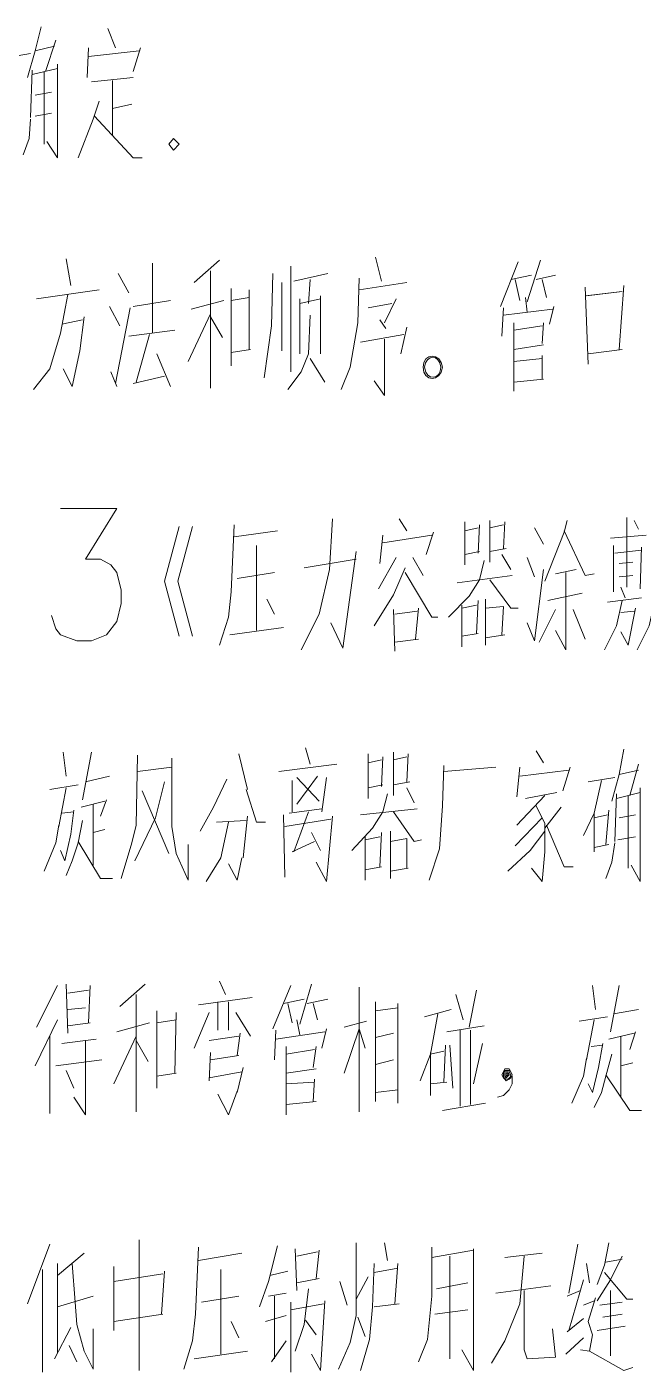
# Model space of a CAD drawing. Header units: millimetres. Extents: x 0 to 1648, y 27 to 2331.
# Drawn here: x 1111.2 to 1185.8, y 1693 to 1855.9 of the extents above; entities that cross this region are included whole.
import ezdxf

# ---------------------------------------------------------------- set-up
doc = ezdxf.new("R2010")
doc.units = ezdxf.units.MM
doc.layers.add('1', color=7, linetype='Continuous')

msp = doc.modelspace()

# ---------------------------------------------------------------- linework, layer by layer
at = {"layer": '1', "color": 0, "lineweight": 5}
for points in [[(1112.94, 1855.851732), (1112.22, 1852.971732), (1111.32, 1849.731732)], [(1121.04, 1855.671732), (1121.94, 1853.331732)], [(1114.74, 1854.231732), (1113.48, 1850.451732)], [(1111.68, 1852.611732), (1108.44, 1852.071732)], [(1112.22, 1852.971732), (1114.56, 1853.511732)], [(1118.7, 1853.331732), (1118.52, 1849.731732)], [(1118.7, 1852.251732), (1124.82, 1852.971732)], [(1125, 1853.331732), (1124.1, 1850.451732)], [(1111.86, 1850.631732), (1111.68, 1844.871732)], [(1111.86, 1850.091732), (1114.92, 1850.811732)], [(1114.92, 1851.351732), (1114.92, 1840.011732), (1113.66, 1841.991732)], [(1113.3, 1850.451732), (1113.3, 1841.631732)], [(1119.06, 1849.191732), (1124.1, 1849.731732)], [(1121.58, 1849.371732), (1121.58, 1842.711732)], [(1114.2, 1847.931732), (1112.22, 1847.571732)], [(1119.96, 1846.851732), (1119.24, 1844.691732), (1117.44, 1840.011732)], [(1121.58, 1845.951732), (1123.92, 1846.491732)], [(1111.68, 1844.691732), (1111.5, 1842.351732), (1110.78, 1840.371732)], [(1112.22, 1845.051732), (1114.2, 1845.411732)], [(1119.42, 1845.051732), (1124.1, 1840.011732), (1125.18, 1840.011732)], [(1128.96, 1842.351732), (1128.42, 1841.631732), (1128.96, 1840.911732), (1129.68, 1841.631732), (1128.96, 1842.351732)], [(1116, 1827.771732), (1116.54, 1824.531732)], [(1153.44, 1827.951732), (1154.16, 1825.071732)], [(1126.44, 1818.771732), (1126.44, 1827.231732)], [(1131.48, 1824.891732), (1134.54, 1827.591732)], [(1133.46, 1826.331732), (1133.46, 1812.111732)], [(1143.18, 1814.091732), (1143.18, 1826.871732)], [(1170.72, 1827.411732), (1168.56, 1822.011732)], [(1173.42, 1827.591732), (1171.8, 1822.551732)], [(1122.3, 1825.971732), (1123.56, 1823.631732)], [(1141.02, 1825.971732), (1140.84, 1819.671732), (1139.94, 1813.371732)], [(1142.1, 1824.891732), (1142.1, 1816.611732)], [(1143.54, 1825.071732), (1147.68, 1825.971732)], [(1145.52, 1825.251732), (1145.34, 1822.371732)], [(1151.46, 1825.431732), (1151.28, 1820.031732), (1150.38, 1814.631732), (1149.3, 1811.931732)], [(1151.46, 1823.991732), (1157.22, 1824.891732)], [(1169.82, 1825.251732), (1172.34, 1825.791732)], [(1170.9, 1822.731732), (1170.36, 1825.251732)], [(1172.88, 1825.251732), (1175.22, 1825.791732)], [(1173.6, 1825.251732), (1174.14, 1823.091732)], [(1182.96, 1816.791732), (1183.5, 1824.531732)], [(1116.18, 1823.451732), (1115.28, 1818.771732), (1114.02, 1814.451732), (1112.04, 1811.931732)], [(1112.4, 1822.911732), (1119.96, 1823.991732)], [(1135.98, 1824.171732), (1135.98, 1814.811732)], [(1138.14, 1823.091732), (1135.98, 1822.731732)], [(1138.14, 1816.791732), (1138.14, 1823.991732)], [(1144.26, 1822.911732), (1144.26, 1816.251732)], [(1144.26, 1822.371732), (1146.78, 1822.911732)], [(1146.78, 1823.271732), (1146.78, 1816.251732)], [(1155.96, 1822.911732), (1154.52, 1820.031732)], [(1171.62, 1823.091732), (1171.8, 1821.291732)], [(1178.82, 1824.351732), (1179.18, 1814.991732)], [(1178.82, 1823.271732), (1183.32, 1823.811732)], [(1179, 1823.271732), (1183.32, 1823.811732)], [(1121.22, 1822.011732), (1122.48, 1819.671732)], [(1121.94, 1812.651732), (1123.74, 1821.831732)], [(1124.1, 1822.011732), (1128.6, 1822.731732)], [(1135.08, 1822.731732), (1131.12, 1821.651732)], [(1155.42, 1822.371732), (1152.54, 1821.831732)], [(1168.92, 1821.831732), (1168.74, 1818.411732)], [(1168.92, 1820.931732), (1174.86, 1821.651732)], [(1175.04, 1822.011732), (1174.5, 1819.851732)], [(1115.46, 1819.851732), (1117.98, 1820.391732)], [(1118.16, 1820.751732), (1117.62, 1816.611732), (1116.72, 1812.291732), (1115.64, 1814.451732)], [(1130.76, 1815.351732), (1133.46, 1821.111732)], [(1133.46, 1820.751732), (1134.9, 1818.231732)], [(1145.52, 1820.931732), (1145.34, 1816.251732), (1144.44, 1814.091732), (1142.82, 1811.931732)], [(1153.98, 1820.391732), (1154.7, 1819.311732)], [(1170.18, 1820.031732), (1170.18, 1811.751732)], [(1170.18, 1819.131732), (1173.6, 1819.671732)], [(1173.78, 1820.031732), (1173.6, 1817.511732)], [(1123.56, 1818.411732), (1129.14, 1819.131732)], [(1124.46, 1812.831732), (1126.08, 1818.591732)], [(1151.64, 1817.691732), (1156.86, 1818.591732)], [(1154.52, 1818.051732), (1154.52, 1811.211732), (1153.26, 1813.011732)], [(1157.22, 1819.491732), (1156.5, 1816.251732)], [(1135.98, 1816.431732), (1138.32, 1816.791732)], [(1170.18, 1816.791732), (1173.78, 1817.331732)], [(1179.18, 1816.251732), (1183.32, 1816.791732)], [(1126.98, 1816.251732), (1128.6, 1812.291732)], [(1145.52, 1815.711732), (1147.32, 1812.831732)], [(1173.6, 1815.711732), (1170.18, 1815.351732)], [(1173.6, 1816.071732), (1173.6, 1813.191732)], [(1121.4, 1814.091732), (1122.12, 1812.291732)], [(1124.1, 1812.651732), (1127.88, 1813.551732)], [(1173.78, 1813.191732), (1170.18, 1812.831732)], [(1115.28, 1797.531732), (1122.12, 1797.531732), (1118.34, 1791.411732), (1120.14, 1791.411732), (1121.4, 1790.691732), (1122.12, 1789.791732), (1122.66, 1787.631732), (1122.66, 1786.011732), (1122.12, 1783.851732), (1120.86, 1782.231732), (1119.06, 1781.511732), (1117.26, 1781.511732), (1115.28, 1782.231732), (1114.74, 1782.951732), (1114.2, 1784.571732)], [(1129.68, 1782.051732), (1127.88, 1788.711732), (1129.68, 1795.371732)], [(1131.3, 1782.051732), (1129.5, 1788.711732), (1131.3, 1795.371732)], [(1136.34, 1795.551732), (1135.98, 1787.451732), (1135.62, 1784.391732), (1134.54, 1780.971732)], [(1148.22, 1796.271732), (1147.86, 1790.151732), (1146.6, 1784.751732), (1144.44, 1780.431732)], [(1156.32, 1796.271732), (1157.22, 1794.831732)], [(1164.24, 1795.911732), (1164.24, 1790.691732)], [(1164.24, 1794.831732), (1165.86, 1795.191732)], [(1166.04, 1795.551732), (1165.86, 1792.131732)], [(1167.3, 1791.051732), (1167.3, 1796.091732)], [(1167.3, 1795.191732), (1168.92, 1795.551732)], [(1169.1, 1795.911732), (1168.92, 1792.671732)], [(1172.7, 1795.191732), (1173.78, 1793.211732)], [(1176.66, 1796.091732), (1176.3, 1794.651732), (1173.96, 1788.711732)], [(1183.86, 1796.451732), (1183.86, 1787.991732)], [(1184.76, 1796.091732), (1185.3, 1795.011732)], [(1136.34, 1794.111732), (1141.56, 1794.831732)], [(1154.34, 1794.291732), (1153.98, 1790.871732)], [(1154.34, 1793.391732), (1160.28, 1794.291732)], [(1160.46, 1794.651732), (1159.56, 1791.951732)], [(1179.9, 1789.611732), (1178.82, 1789.431732), (1176.3, 1794.831732)], [(1181.88, 1793.931732), (1186.2, 1794.291732)], [(1139.04, 1782.771732), (1139.04, 1793.031732)], [(1151.1, 1792.311732), (1149.48, 1780.611732), (1148.04, 1783.671732)], [(1166.04, 1792.311732), (1164.24, 1791.951732)], [(1167.3, 1792.311732), (1169.28, 1792.671732)], [(1168.74, 1791.951732), (1169.82, 1790.151732)], [(1182.24, 1793.031732), (1182.24, 1787.451732)], [(1182.42, 1792.131732), (1185.66, 1792.491732)], [(1185.66, 1792.851732), (1185.48, 1787.811732)], [(1144.8, 1790.331732), (1151.1, 1791.411732)], [(1157.04, 1790.331732), (1155.6, 1787.091732), (1153.26, 1783.311732)], [(1155.96, 1791.591732), (1153.8, 1787.811732)], [(1157.94, 1791.591732), (1159.2, 1789.431732)], [(1166.58, 1791.231732), (1166.04, 1788.891732), (1164.78, 1786.911732), (1162.26, 1784.391732)], [(1171.8, 1791.591732), (1172.7, 1789.251732)], [(1182.96, 1790.871732), (1184.58, 1791.051732)], [(1188, 1791.411732), (1187.28, 1786.371732), (1186.56, 1783.311732), (1185.12, 1780.431732)], [(1136.7, 1789.071732), (1141.2, 1789.791732)], [(1157.04, 1789.791732), (1160.28, 1784.391732), (1161, 1784.391732)], [(1163.34, 1788.531732), (1170, 1789.431732)], [(1167.3, 1788.891732), (1169.82, 1785.471732), (1170.72, 1785.471732)], [(1173.78, 1790.151732), (1172.7, 1781.511732), (1171.8, 1783.671732)], [(1177.74, 1790.151732), (1175.22, 1789.611732)], [(1176.48, 1789.791732), (1176.48, 1780.431732), (1175.22, 1782.771732)], [(1182.96, 1789.251732), (1184.58, 1789.431732)], [(1174.32, 1786.371732), (1178.46, 1787.271732)], [(1183.14, 1787.991732), (1183.68, 1786.731732)], [(1140.3, 1786.551732), (1141.2, 1784.751732)], [(1158.66, 1785.471732), (1158.3, 1781.691732)], [(1163.88, 1785.471732), (1165.68, 1785.831732)], [(1163.88, 1785.831732), (1163.88, 1780.791732)], [(1165.86, 1786.371732), (1165.68, 1782.411732)], [(1166.76, 1780.971732), (1166.76, 1786.551732)], [(1168.74, 1782.231732), (1168.92, 1785.651732), (1166.76, 1785.471732)], [(1183.32, 1786.371732), (1182.6, 1783.311732), (1181.16, 1780.431732)], [(1181.52, 1786.191732), (1185.66, 1786.731732)], [(1184.94, 1785.471732), (1184.04, 1780.971732), (1183.14, 1782.591732)], [(1155.6, 1785.291732), (1155.78, 1780.251732)], [(1155.78, 1784.751732), (1158.48, 1785.111732)], [(1173.24, 1781.331732), (1175.22, 1785.291732)], [(1177.38, 1785.291732), (1178.82, 1781.691732)], [(1183.14, 1784.931732), (1184.76, 1785.111732)], [(1135.8, 1782.231732), (1142.28, 1783.131732)], [(1163.88, 1782.051732), (1165.86, 1782.411732)], [(1166.76, 1781.871732), (1169.1, 1782.231732)], [(1158.66, 1781.691732), (1155.78, 1781.331732)], [(1115.64, 1768.011732), (1116, 1765.131732)], [(1119.06, 1768.011732), (1117.98, 1762.251732)], [(1124.64, 1767.651732), (1124.46, 1759.191732), (1123.92, 1757.031732), (1122.66, 1752.711732)], [(1136.88, 1767.831732), (1137.96, 1763.511732)], [(1144.98, 1768.551732), (1145.52, 1766.571732)], [(1152.54, 1767.831732), (1152.54, 1762.431732)], [(1154.34, 1767.471732), (1154.16, 1763.871732)], [(1155.6, 1762.791732), (1155.6, 1768.011732)], [(1155.6, 1767.111732), (1157.22, 1767.471732)], [(1157.4, 1767.831732), (1157.22, 1764.411732)], [(1172.88, 1768.191732), (1173.78, 1766.751732)], [(1183.5, 1768.371732), (1182.96, 1765.311732), (1182.06, 1762.071732)], [(1124.64, 1765.671732), (1128.78, 1766.211732)], [(1128.78, 1767.291732), (1128.78, 1759.011732), (1129.32, 1755.771732), (1130.76, 1752.531732), (1130.76, 1756.851732)], [(1141.74, 1765.671732), (1148.76, 1766.571732)], [(1152.54, 1766.751732), (1154.16, 1767.111732)], [(1161.72, 1766.391732), (1161.54, 1761.531732), (1161.18, 1756.311732), (1159.92, 1752.531732)], [(1161.72, 1765.671732), (1168.02, 1766.211732)], [(1170.9, 1766.211732), (1170.54, 1762.611732)], [(1170.9, 1765.131732), (1176.84, 1765.851732)], [(1177.02, 1766.211732), (1176.12, 1763.331732)], [(1182.96, 1765.311732), (1185.3, 1765.851732)], [(1185.3, 1766.571732), (1184.22, 1762.791732)], [(1118.34, 1764.411732), (1121.22, 1765.131732)], [(1124.28, 1754.871732), (1126.8, 1760.091732), (1127.88, 1764.411732)], [(1135.44, 1764.771732), (1133.82, 1761.351732), (1132.2, 1758.471732)], [(1143.36, 1764.591732), (1143.36, 1760.811732)], [(1146.42, 1765.131732), (1143.9, 1761.711732)], [(1143.9, 1764.951732), (1146.6, 1762.071732)], [(1146.96, 1760.811732), (1147.5, 1764.951732)], [(1155.6, 1764.051732), (1157.58, 1764.411732)], [(1182.42, 1764.951732), (1179.18, 1764.411732)], [(1180.8, 1764.591732), (1179.9, 1760.631732)], [(1114.02, 1763.511732), (1117.44, 1764.051732)], [(1116, 1763.691732), (1115.1, 1759.011732)], [(1125.18, 1763.331732), (1128.42, 1755.771732)], [(1137.78, 1763.511732), (1139.04, 1759.551732), (1140.12, 1759.551732)], [(1154.88, 1762.971732), (1154.34, 1760.811732), (1153.08, 1758.831732), (1150.56, 1756.131732)], [(1154.34, 1764.051732), (1152.54, 1763.691732)], [(1157.22, 1763.691732), (1158.12, 1761.891732)], [(1173.96, 1762.791732), (1170.54, 1759.191732)], [(1171.62, 1762.431732), (1175.4, 1763.151732)], [(1182.6, 1762.971732), (1182.42, 1757.211732)], [(1182.6, 1762.431732), (1185.48, 1763.151732)], [(1184.04, 1762.791732), (1184.04, 1753.971732)], [(1185.48, 1763.691732), (1185.48, 1752.351732), (1184.4, 1754.331732)], [(1116.9, 1760.991732), (1116.54, 1758.111732), (1115.82, 1754.871732), (1115.28, 1756.131732)], [(1117.8, 1761.351732), (1120.68, 1762.071732)], [(1119.24, 1761.711732), (1119.24, 1755.051732)], [(1120.86, 1762.251732), (1120.14, 1760.271732)], [(1143, 1760.631732), (1146.96, 1761.171732)], [(1151.64, 1760.451732), (1158.48, 1761.171732)], [(1172.88, 1761.531732), (1173.96, 1759.371732)], [(1173.96, 1758.831732), (1175.94, 1761.351732)], [(1181.7, 1760.991732), (1181.34, 1756.851732)], [(1115.46, 1760.631732), (1116.9, 1760.811732)], [(1117.98, 1759.731732), (1117.44, 1757.031732), (1116.72, 1754.871732), (1116, 1753.071732)], [(1135.62, 1759.551732), (1134.72, 1755.231732), (1132.92, 1752.351732)], [(1134.18, 1759.551732), (1137.78, 1759.731732)], [(1137.96, 1760.271732), (1137.42, 1755.231732)], [(1142.28, 1760.451732), (1142.46, 1752.891732)], [(1142.46, 1759.011732), (1148.04, 1759.911732)], [(1145.34, 1760.811732), (1143.54, 1755.951732)], [(1148.22, 1760.271732), (1147.5, 1752.351732), (1146.24, 1754.691732)], [(1155.6, 1760.811732), (1158.12, 1757.211732), (1159.02, 1757.391732)], [(1173.6, 1760.091732), (1170.36, 1756.671732)], [(1173.96, 1759.371732), (1173.96, 1755.951732), (1173.6, 1752.351732), (1172.34, 1753.971732)], [(1179.9, 1760.631732), (1178.64, 1757.931732)], [(1179.9, 1760.631732), (1179.9, 1755.951732)], [(1179.9, 1760.091732), (1181.52, 1760.451732)], [(1184.94, 1760.451732), (1182.96, 1760.091732)], [(1115.1, 1759.191732), (1114.74, 1757.031732)], [(1119.24, 1758.291732), (1120.68, 1758.651732)], [(1145.7, 1758.291732), (1146.78, 1756.131732)], [(1152.18, 1757.391732), (1153.98, 1757.751732)], [(1152.18, 1757.751732), (1152.18, 1752.531732)], [(1154.16, 1758.291732), (1153.98, 1754.151732)], [(1155.24, 1752.711732), (1155.24, 1758.471732)], [(1173.96, 1758.471732), (1172.16, 1756.131732), (1169.46, 1753.611732)], [(1174.14, 1759.191732), (1176.3, 1754.151732), (1177.38, 1754.151732)], [(1182.78, 1757.391732), (1184.94, 1757.751732)], [(1114.74, 1757.031732), (1113.3, 1753.611732)], [(1117.44, 1757.211732), (1120.14, 1752.711732), (1121.58, 1752.711732)], [(1143.36, 1755.951732), (1146.06, 1757.211732)], [(1157.22, 1753.971732), (1157.22, 1757.571732), (1155.24, 1757.211732)], [(1181.7, 1756.851732), (1179.9, 1756.491732)], [(1182.42, 1757.031732), (1182.06, 1754.691732), (1181.34, 1752.711732)], [(1119.24, 1755.051732), (1119.24, 1754.331732)], [(1137.24, 1755.231732), (1136.7, 1752.531732), (1135.62, 1754.511732)], [(1152.18, 1753.791732), (1154.16, 1754.151732)], [(1155.24, 1753.611732), (1157.4, 1753.971732)], [(1116, 1739.931732), (1116.18, 1733.991732)], [(1122.48, 1737.231732), (1125.54, 1739.931732)], [(1134.54, 1740.291732), (1135.26, 1738.671732)], [(1145.7, 1739.931732), (1144.26, 1735.071732)], [(1114.92, 1739.751732), (1112.4, 1734.711732)], [(1116.18, 1738.851732), (1118.7, 1739.211732)], [(1118.88, 1739.751732), (1118.7, 1735.251732)], [(1124.46, 1738.671732), (1124.46, 1724.451732)], [(1132.02, 1737.411732), (1138.5, 1738.311732)], [(1143.18, 1739.751732), (1141.02, 1734.531732)], [(1151.46, 1739.571732), (1151.46, 1724.451732)], [(1163.16, 1738.671732), (1164.06, 1735.611732)], [(1164.78, 1734.711732), (1165.68, 1739.211732)], [(1179.72, 1739.751732), (1180.08, 1736.871732)], [(1182.96, 1739.751732), (1181.88, 1734.171732)], [(1116.18, 1736.871732), (1118.34, 1737.051732)], [(1126.98, 1736.691732), (1126.98, 1727.331732)], [(1134.36, 1737.771732), (1134.36, 1734.351732)], [(1135.62, 1737.771732), (1135.62, 1734.351732)], [(1142.28, 1737.591732), (1144.8, 1738.131732)], [(1143.36, 1735.251732), (1142.82, 1737.591732)], [(1145.16, 1737.591732), (1147.68, 1738.131732)], [(1145.88, 1737.591732), (1146.42, 1735.611732)], [(1153.44, 1737.771732), (1153.44, 1725.711732)], [(1153.44, 1736.691732), (1156.14, 1737.051732)], [(1156.14, 1737.591732), (1156.14, 1725.531732)], [(1162.62, 1736.871732), (1159.38, 1735.971732)], [(1182.24, 1736.331732), (1185.3, 1736.871732)], [(1114.92, 1735.611732), (1112.22, 1730.031732)], [(1118.88, 1735.251732), (1116.18, 1734.891732)], [(1126.08, 1735.251732), (1122.12, 1734.171732)], [(1129.32, 1735.611732), (1126.98, 1735.251732)], [(1129.14, 1729.131732), (1129.32, 1736.511732)], [(1133.28, 1736.511732), (1131.48, 1732.191732)], [(1136.52, 1736.511732), (1138.32, 1733.631732)], [(1143.9, 1735.611732), (1144.26, 1733.811732)], [(1152.36, 1735.431732), (1149.66, 1734.711732)], [(1161, 1736.331732), (1160.1, 1731.471732)], [(1162.08, 1734.171732), (1166.58, 1734.891732)], [(1178.1, 1735.431732), (1181.52, 1735.971732)], [(1179.9, 1735.611732), (1179, 1730.751732)], [(1114.02, 1733.631732), (1114.02, 1724.271732)], [(1119.6, 1733.271732), (1115.46, 1732.731732)], [(1121.76, 1727.871732), (1124.46, 1733.631732)], [(1136.88, 1733.631732), (1133.28, 1733.091732)], [(1136.7, 1731.291732), (1137.06, 1733.991732)], [(1141.38, 1734.351732), (1141.2, 1730.751732)], [(1141.38, 1733.271732), (1147.32, 1734.171732)], [(1147.5, 1734.531732), (1146.96, 1732.191732)], [(1149.66, 1729.131732), (1151.46, 1734.531732), (1152.18, 1732.191732)], [(1153.44, 1733.451732), (1155.6, 1733.991732)], [(1163.7, 1725.171732), (1163.7, 1734.351732)], [(1164.96, 1734.351732), (1164.96, 1725.351732)], [(1181.7, 1733.271732), (1184.76, 1733.991732)], [(1183.14, 1733.631732), (1183.14, 1726.971732)], [(1184.94, 1734.171732), (1184.22, 1732.011732)], [(1118.34, 1733.091732), (1118.34, 1724.091732), (1116.9, 1726.251732)], [(1124.46, 1733.091732), (1125.9, 1730.571732)], [(1133.46, 1731.651732), (1133.28, 1728.231732)], [(1142.64, 1732.371732), (1142.64, 1724.091732)], [(1142.64, 1731.471732), (1146.06, 1732.011732)], [(1146.24, 1732.371732), (1145.88, 1729.851732)], [(1160.1, 1731.471732), (1161.72, 1731.831732)], [(1160.1, 1726.431732), (1160.1, 1731.651732)], [(1161.9, 1732.551732), (1161.72, 1728.051732)], [(1162.44, 1732.551732), (1162.8, 1727.331732)], [(1165.32, 1727.871732), (1166.4, 1732.731732)], [(1180.98, 1732.731732), (1180.44, 1729.851732), (1179.72, 1726.791732), (1179.18, 1727.871732)], [(1179.54, 1732.371732), (1180.98, 1732.551732)], [(1114.74, 1730.031732), (1120.32, 1730.751732)], [(1133.46, 1730.751732), (1136.88, 1731.291732)], [(1153.44, 1730.211732), (1155.6, 1730.751732)], [(1160.1, 1731.471732), (1158.84, 1728.231732)], [(1179, 1730.931732), (1178.64, 1728.771732)], [(1182.06, 1731.471732), (1181.34, 1728.771732), (1180.8, 1726.791732), (1179.9, 1724.991732)], [(1183.14, 1730.031732), (1184.58, 1730.391732)], [(1116, 1729.491732), (1116.9, 1727.331732)], [(1126.98, 1728.771732), (1129.32, 1729.131732)], [(1137.24, 1729.311732), (1133.28, 1728.591732)], [(1137.42, 1729.851732), (1136.7, 1726.791732)], [(1142.64, 1729.131732), (1146.24, 1729.671732)], [(1146.06, 1728.411732), (1145.88, 1725.711732)], [(1170, 1728.771732), (1170, 1727.871732), (1169.64, 1727.151732), (1168.92, 1726.431732), (1168.2, 1726.251732)], [(1168.74, 1728.951732), (1168.92, 1728.591732), (1169.1, 1728.411732), (1169.28, 1728.231732), (1169.64, 1728.411732), (1169.82, 1728.591732), (1170, 1728.951732), (1169.82, 1729.311732), (1169.64, 1729.671732), (1169.28, 1729.671732), (1169.1, 1729.671732), (1168.92, 1729.311732), (1168.74, 1728.951732)], [(1169.64, 1728.951732), (1169.46, 1729.311732), (1169.28, 1729.311732), (1169.1, 1729.311732), (1169.1, 1728.951732), (1169.1, 1728.771732), (1169.28, 1728.591732), (1169.46, 1728.771732), (1169.64, 1728.951732)], [(1169.46, 1728.951732), (1169.46, 1729.131732), (1169.28, 1729.131732), (1169.28, 1729.131732), (1169.28, 1728.951732), (1169.28, 1728.771732), (1169.46, 1728.951732), (1169.46, 1728.951732)], [(1178.64, 1728.771732), (1177.2, 1725.531732)], [(1181.34, 1728.951732), (1184.22, 1724.631732), (1185.66, 1724.631732)], [(1136.7, 1726.971732), (1135.62, 1724.091732), (1134.36, 1726.611732)], [(1146.06, 1728.051732), (1142.64, 1727.871732)], [(1153.44, 1726.791732), (1156.14, 1727.151732)], [(1162.08, 1728.051732), (1160.1, 1727.871732)], [(1183.14, 1726.971732), (1183.14, 1726.251732)], [(1146.24, 1725.711732), (1142.64, 1725.351732)], [(1166.76, 1725.531732), (1161.54, 1724.631732)], [(1124.82, 1708.971732), (1124.82, 1693.131732)], [(1114.02, 1708.431732), (1111.32, 1701.231732)], [(1118.16, 1707.351732), (1114.92, 1704.651732)], [(1132.02, 1708.071732), (1131.66, 1699.971732), (1131.3, 1696.731732), (1130.22, 1693.311732)], [(1132.02, 1706.451732), (1137.24, 1707.351732)], [(1141.56, 1708.251732), (1140.48, 1703.931732), (1139.4, 1700.871732)], [(1143.72, 1707.891732), (1143.9, 1702.851732)], [(1143.9, 1706.991732), (1146.42, 1707.531732)], [(1146.6, 1707.711732), (1146.24, 1704.291732)], [(1151.1, 1708.611732), (1151.1, 1699.791732), (1150.38, 1696.551732), (1148.94, 1693.311732)], [(1154.52, 1708.611732), (1154.88, 1706.451732)], [(1158.66, 1694.211732), (1159.74, 1696.911732), (1160.28, 1702.131732), (1160.28, 1708.071732)], [(1160.28, 1706.811732), (1165.32, 1707.711732)], [(1165.32, 1707.891732), (1165.32, 1693.131732), (1163.88, 1695.651732)], [(1169.1, 1706.811732), (1173.6, 1707.351732)], [(1177.92, 1708.431732), (1176.84, 1702.491732)], [(1181.7, 1708.611732), (1181.16, 1705.911732), (1180.26, 1703.571732)], [(1114.92, 1695.291732), (1114.92, 1706.091732)], [(1116.72, 1706.091732), (1117.08, 1701.411732)], [(1121.76, 1705.731732), (1121.76, 1697.991732)], [(1153.26, 1706.091732), (1153.08, 1700.871732), (1152.72, 1696.911732), (1151.64, 1693.131732)], [(1155.78, 1701.231732), (1156.14, 1706.091732)], [(1162.44, 1694.571732), (1162.44, 1706.991732)], [(1170.9, 1701.231732), (1171.44, 1706.991732)], [(1179, 1706.091732), (1179.36, 1703.751732)], [(1183.32, 1706.991732), (1181.88, 1704.111732), (1180.26, 1701.591732)], [(1181.34, 1706.271732), (1183.32, 1706.631732)], [(1113.12, 1705.371732), (1113.12, 1692.951732)], [(1121.76, 1703.931732), (1127.7, 1704.831732)], [(1127.88, 1705.191732), (1127.52, 1699.971732)], [(1134.72, 1695.111732), (1134.72, 1705.371732)], [(1140.66, 1704.651732), (1142.82, 1705.191732)], [(1146.6, 1704.291732), (1143.9, 1703.751732)], [(1152.54, 1704.471732), (1151.1, 1701.771732)], [(1156.14, 1705.551732), (1153.26, 1705.011732)], [(1178.64, 1704.111732), (1176.84, 1697.991732)], [(1181.16, 1705.011732), (1183.86, 1701.771732), (1184.58, 1701.771732)], [(1142.64, 1702.491732), (1140.48, 1702.131732)], [(1145.34, 1703.031732), (1144.8, 1698.711732), (1143.72, 1695.471732)], [(1149.12, 1703.931732), (1150.02, 1701.051732)], [(1160.82, 1703.031732), (1164.6, 1703.751732)], [(1168.02, 1702.491732), (1174.68, 1703.391732)], [(1171.44, 1695.651732), (1171.44, 1702.851732)], [(1176.66, 1702.131732), (1178.28, 1702.851732)], [(1181.88, 1694.931732), (1181.88, 1702.851732)], [(1114.92, 1700.871732), (1119.24, 1702.131732)], [(1117.08, 1701.411732), (1117.26, 1698.711732)], [(1132.38, 1701.411732), (1136.88, 1702.131732)], [(1141.2, 1702.131732), (1141.2, 1694.571732)], [(1143.18, 1701.411732), (1143.18, 1692.951732)], [(1143.18, 1700.511732), (1147.14, 1701.231732)], [(1147.32, 1701.591732), (1146.78, 1693.131732), (1145.7, 1695.111732)], [(1153.26, 1700.871732), (1156.32, 1701.231732)], [(1170.9, 1701.231732), (1169.1, 1696.731732)], [(1178.64, 1701.051732), (1179.9, 1701.591732)], [(1180.08, 1701.951732), (1179.18, 1699.071732), (1179.72, 1697.451732), (1179.36, 1695.471732)], [(1180.62, 1701.051732), (1183.32, 1701.411732)], [(1127.7, 1699.971732), (1121.76, 1699.071732)], [(1135.98, 1699.071732), (1136.88, 1697.091732)], [(1140.12, 1699.071732), (1142.64, 1699.791732)], [(1144.98, 1699.251732), (1146.24, 1697.451732)], [(1151.28, 1699.611732), (1152.18, 1697.271732)], [(1164.6, 1700.511732), (1160.64, 1699.971732)], [(1176.66, 1697.811732), (1178.64, 1699.431732)], [(1183.32, 1699.971732), (1180.98, 1699.611732)], [(1114.56, 1694.571732), (1116.54, 1698.351732)], [(1119.24, 1693.311732), (1118.16, 1695.471732), (1117.26, 1698.711732)], [(1119.24, 1693.311732), (1119.24, 1698.171732)], [(1171.44, 1695.651732), (1171.8, 1694.571732), (1175.22, 1694.751732), (1174.86, 1698.171732)], [(1180.26, 1697.991732), (1183.68, 1698.531732)], [(1116.36, 1696.191732), (1117.26, 1694.211732)], [(1140.84, 1694.211732), (1142.64, 1696.731732)], [(1169.1, 1696.731732), (1167.48, 1694.031732)], [(1178.64, 1697.091732), (1176.48, 1695.111732)], [(1131.48, 1694.571732), (1137.96, 1695.471732)], [(1178.28, 1695.651732), (1179.36, 1695.471732), (1183.5, 1693.131732)], [(1183.5, 1693.131732), (1184.58, 1693.491732)]]:
    msp.add_lwpolyline(points, dxfattribs=at)
for points, knots in [([(1161.54, 1814.631732), (1161.36, 1816.431732), (1159.2, 1816.431732), (1159.2, 1814.631732), (1159.2, 1812.831732), (1161.36, 1812.831732), (1161.54, 1814.631732)], [0, 0, 0, 0, 1, 1, 1, 2, 2, 2, 2]), ([(1159.38, 1814.631732), (1159.56, 1812.831732), (1161.36, 1813.191732), (1161.36, 1814.631732), (1161.18, 1816.251732), (1159.56, 1816.251732), (1159.38, 1814.631732)], [0, 0, 0, 0, 1, 1, 1, 2, 2, 2, 2]), ([(1169.82, 1728.951732), (1169.82, 1728.951732), (1169.64, 1729.311732), (1169.64, 1729.311732), (1169.64, 1729.311732), (1169.64, 1729.491732), (1169.64, 1729.491732), (1169.64, 1729.491732), (1169.28, 1729.491732), (1169.28, 1729.491732), (1169.28, 1729.491732), (1169.1, 1729.491732), (1169.1, 1729.491732), (1169.1, 1729.491732), (1168.92, 1729.311732), (1168.92, 1729.311732), (1168.92, 1729.311732), (1168.92, 1728.951732), (1168.92, 1728.951732), (1168.92, 1728.411732), (1169.64, 1728.051732), (1169.82, 1728.951732)], [0, 0, 0, 0, 1, 1, 1, 2, 2, 2, 3, 3, 3, 4, 4, 4, 5, 5, 5, 6, 6, 6, 7, 7, 7, 7])]:
    msp.add_open_spline(points, degree=3, knots=knots, dxfattribs=at)

doc.saveas('drawing.dxf')
